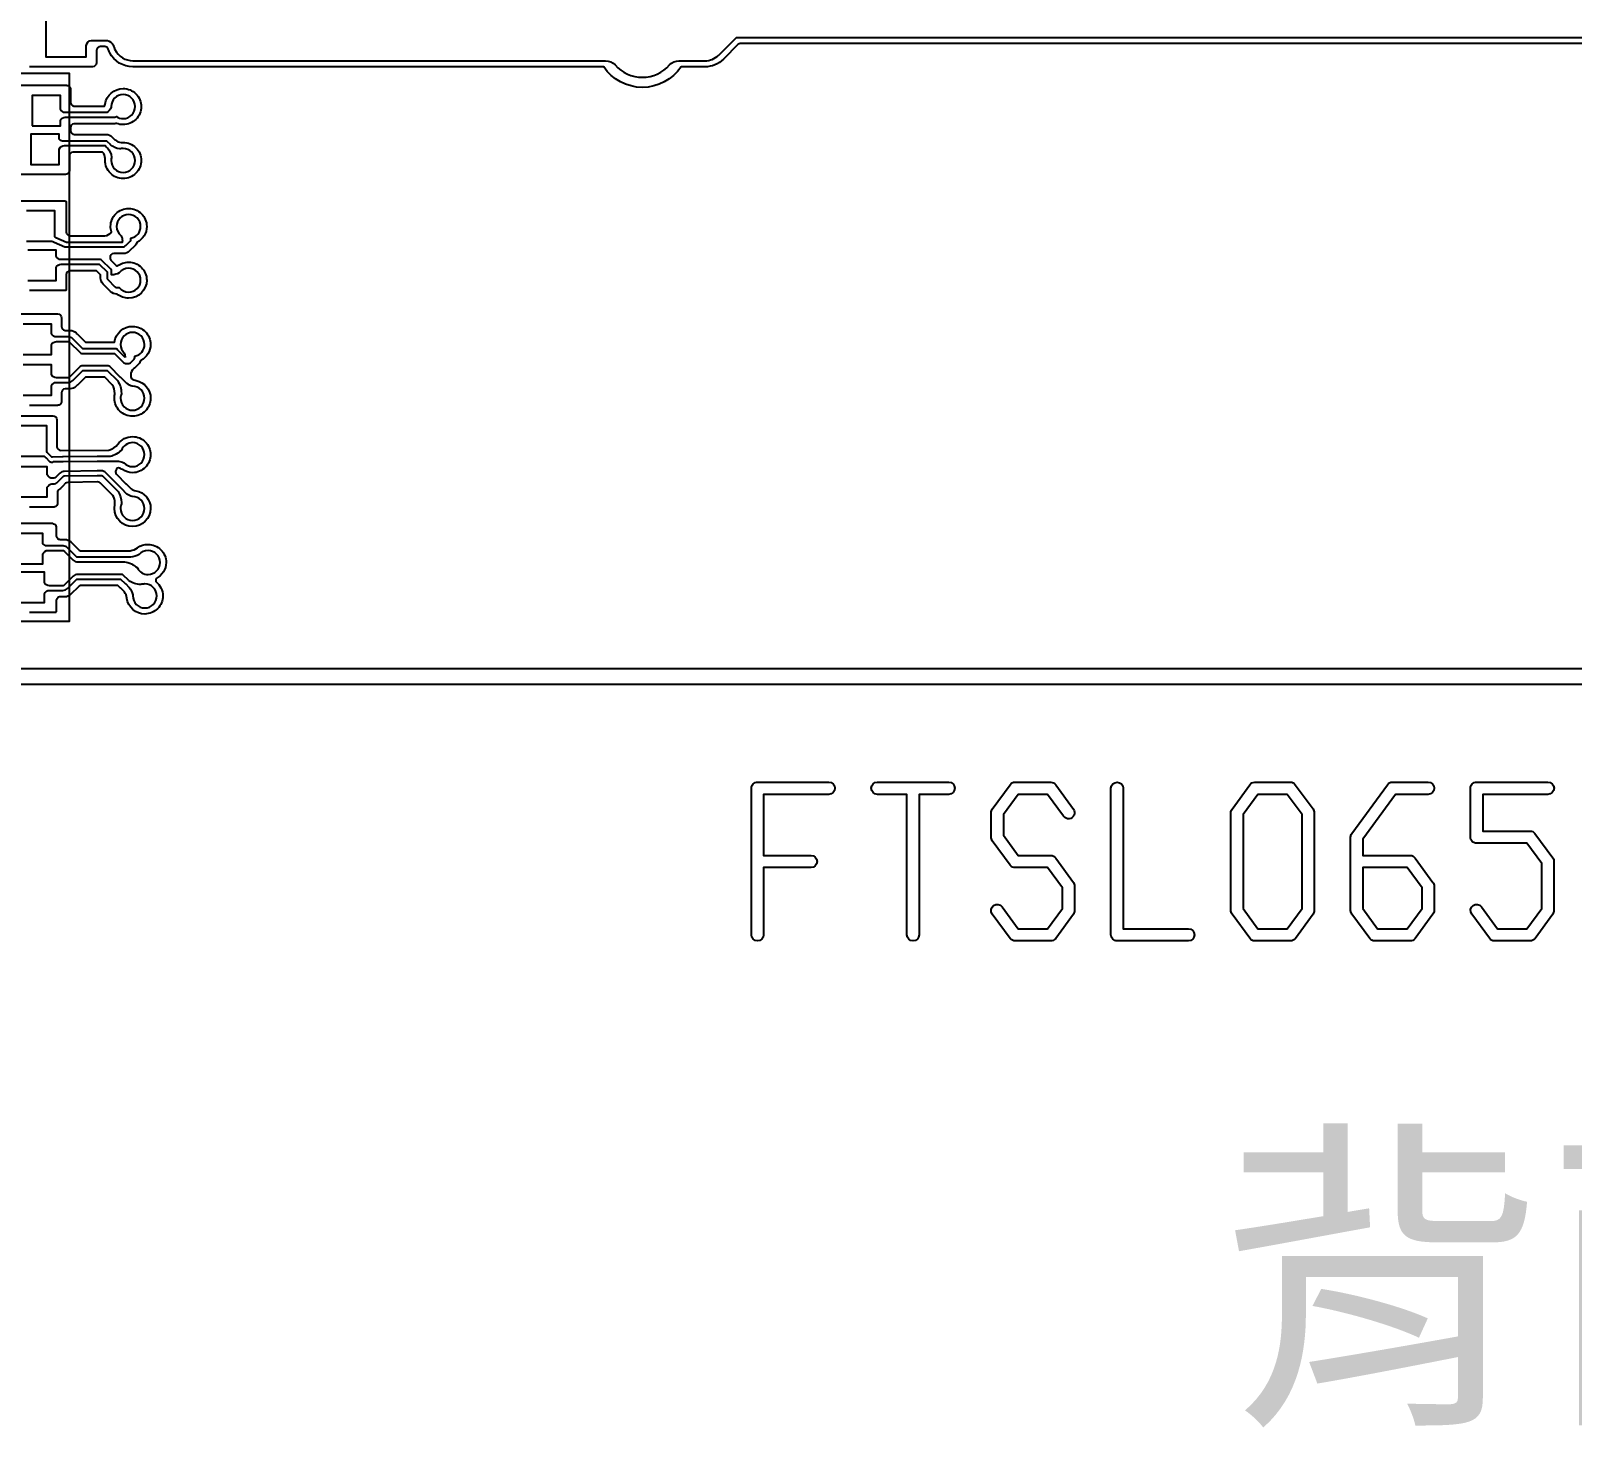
# Model space of a CAD drawing. Header units: millimetres. Extents: x 3227 to 3430, y -37 to 106.
# Drawn here: x 3337.65 to 3356.94, y 45.24 to 63.04 of the extents above; entities that cross this region are included whole.
import ezdxf

# ---------------------------------------------------------------- set-up
doc = ezdxf.new("R2010")
doc.units = ezdxf.units.MM
doc.header["$LTSCALE"] = 23.1
doc.layers.get('0').update_dxf_attribs({"linetype": 'CONTINUOUS'})
for name, color, linetype in [('gbr-dxf_layer0', 7, 'CONTINUOUS'), ('gbr-outline-dxf_layer1', 2, 'CONTINUOUS'), ('備註', 1, 'CONTINUOUS')]:
    doc.layers.add(name, color=color, linetype=linetype)
doc.styles.add('SIMPLEX', font='simplex.shx')

msp = doc.modelspace()

# ---------------------------------------------------------------- linework, layer by layer
at = {"linetype": 'Continuous'}
for points in [[(3299.902, 76.635), (3299.902, 68.108, 0.050307), (3299.899, 68.078, 0.050321), (3299.902, 68.048), (3299.902, 67.841, 0.096628), (3299.891, 67.784, 0.096623), (3299.902, 67.728), (3299.902, 67.635, 0.414221), (3300.202, 67.335), (3308.233, 67.335, -0.198849), (3308.727, 67.13), (3320.569, 55.288, 0.19897), (3321.135, 55.054), (3321.135, 55.054), (3337.66, 55.054), (3337.66, 55.054), (3374.212, 55.054), (3374.212, 55.054)], [(3337.84, 63.321), (3337.84, 62.713), (3338.346, 62.713), (3338.346, 62.85, -0.402864), (3338.409, 62.916), (3338.611, 62.916, -0.209314), (3338.685, 62.857, 0.042269), (3338.698, 62.817, 0.123618), (3338.705, 62.801, 0.28521), (3338.929, 62.662), (3344.843, 62.662, 0.010624), (3344.844, 62.662, -0.209312), (3344.964, 62.61, 0.214979), (3345.306, 62.456, 0.214448), (3345.647, 62.609, -0.205999), (3345.764, 62.662), (3346.089, 62.662, 0.190595), (3346.26, 62.73, 0.008374), (3346.266, 62.735), (3346.485, 62.955), (3373.475, 62.955)], [(3374.225, 62.238), (3374.225, 62.238), (3374.219, 62.238, -0.198922), (3373.988, 62.334), (3373.453, 62.869, 0.136494), (3373.429, 62.879), (3346.531, 62.879, 0.136131), (3346.507, 62.869), (3346.32, 62.682, -0.198927), (3346.089, 62.586), (3345.79, 62.586, -0.249566), (3345.306, 62.329, -0.24958), (3344.822, 62.586), (3338.929, 62.586, -0.280895), (3338.639, 62.763, -0.073432), (3338.626, 62.792, -0.013698), (3338.62, 62.809, 0.288938), (3338.576, 62.84), (3338.521, 62.84, 0.400067), (3338.473, 62.79), (3338.473, 62.636, -0.414074), (3338.423, 62.586), (3337.635, 62.586)]]:
    msp.add_lwpolyline(points, format="xyb", dxfattribs=at)
at = {"color": 0, "linetype": 'Continuous'}
for points in [[(3337.085, 62.355), (3337.66, 62.355), (3337.66, 62.355), (3338.098, 62.355, -0.414254), (3338.148, 62.305), (3338.148, 62.144, 0.38183), (3338.192, 62.095), (3338.573, 62.095, 0.133366), (3338.583, 62.118, -0.376355), (3338.807, 62.314, -0.41422), (3339.033, 62.088, -0.414223), (3338.807, 61.862, -0.090045), (3338.727, 61.877, -0.054994), (3338.703, 61.874), (3338.192, 61.874, 0.381963), (3338.148, 61.824), (3338.148, 61.789, 0.399865), (3338.195, 61.739), (3338.593, 61.739, -0.19881), (3338.67, 61.707), (3338.705, 61.673, -0.005077), (3338.706, 61.672, 0.19785), (3338.784, 61.64, 0.01508), (3338.79, 61.64, -0.018493), (3338.807, 61.64, -0.41422), (3339.033, 61.414, -0.414224), (3338.807, 61.188)], [(3338.807, 61.188, -0.414222), (3338.581, 61.414, -0.018796), (3338.581, 61.431, 0.015805), (3338.582, 61.438, 0.196761), (3338.55, 61.516), (3338.549, 61.517), (3338.547, 61.519), (3338.178, 61.519, 0.38194), (3338.134, 61.469), (3338.134, 61.287, -0.414106), (3338.084, 61.237), (3337.635, 61.237), (3337.635, 61.237), (3337.07, 61.237, -0.415004), (3337.069, 61.239, 0.415004), (3337.067, 61.241, -0.414365), (3337.054, 61.253), (3337.054, 61.385, 0.381968), (3337.01, 61.434), (3336.97, 61.434)], [(3337.065, 60.909), (3337.66, 60.909), (3337.66, 60.909), (3338.078, 60.909, -0.415404), (3338.08, 60.906, 0.415404), (3338.083, 60.904, -0.41439), (3338.096, 60.891), (3338.096, 60.519, 0.381968), (3338.141, 60.47), (3338.579, 60.47, 0.250258), (3338.66, 60.521, -0.075489), (3338.65, 60.588, -0.41422), (3338.876, 60.814, -0.414223), (3339.102, 60.588, -0.280871), (3338.979, 60.387, -0.11152), (3338.953, 60.346), (3338.888, 60.281, -0.198963), (3338.81, 60.249), (3338.689, 60.249, 0.382778), (3338.643, 60.198, 0.171831), (3338.654, 60.166), (3338.713, 60.108, -0.025266), (3338.72, 60.1, 0.080583), (3338.734, 60.091, -0.171468), (3338.876, 60.141, -0.414224), (3339.102, 59.915, -0.414191), (3338.876, 59.689, -0.173313), (3338.732, 59.741), (3338.727, 59.741, -0.198943), (3338.649, 59.773), (3338.557, 59.865, -0.1989), (3338.524, 59.943), (3338.524, 59.984), (3338.475, 60.034), (3338.141, 60.034, 0.38194), (3338.096, 59.984), (3338.096, 59.797, -0.415651), (3338.095, 59.796, 0.416079), (3338.094, 59.795, -0.41441), (3338.083, 59.785), (3337.635, 59.785)], [(3337.599, 60.402), (3337.92, 60.402), (3337.92, 60.402, 0.071716), (3337.928, 60.4), (3337.928, 60.4, 0.165174), (3337.945, 60.392), (3338.078, 60.334, 0.123327), (3338.092, 60.331), (3338.81, 60.331, 0.199373), (3338.83, 60.339), (3338.84, 60.349), (3338.84, 60.349), (3338.84, 60.349), (3338.895, 60.404), (3338.895, 60.404), (3338.895, 60.404, 0.218007), (3338.904, 60.426), (3338.904, 60.441, 0.360206), (3339.026, 60.588, 0.414224), (3338.876, 60.738, 0.414224), (3338.726, 60.588, 0.225953), (3338.781, 60.472, -0.121706), (3338.797, 60.409, 0.017754), (3338.797, 60.407, -0.036798), (3338.795, 60.388), (3338.098, 60.388), (3337.964, 60.446, -0.069108), (3337.953, 60.462), (3337.953, 60.782), (3337.599, 60.782)], [(3337.613, 59.912), (3337.967, 59.912), (3337.967, 60.073, -0.299246), (3338.033, 60.116, 0.012597), (3338.034, 60.116), (3338.508, 60.116), (3338.606, 60.018), (3338.606, 59.959, 0.033751), (3338.606, 59.955), (3338.606, 59.944, 0.209924), (3338.614, 59.923), (3338.705, 59.832, 0.212019), (3338.727, 59.822), (3338.758, 59.822, 0.229173), (3338.876, 59.765, 0.414224), (3339.026, 59.915, 0.414224), (3338.876, 60.065, 0.233607), (3338.757, 60.007, -0.135208), (3338.668, 59.982, 0.012039), (3338.667, 59.982, -0.006693), (3338.663, 59.982), (3338.663, 60.03, 0.221888), (3338.653, 60.052), (3338.541, 60.163, 0.211709), (3338.52, 60.173), (3338.035, 60.173, 0.016302), (3338.033, 60.173, -0.299973), (3337.967, 60.216), (3337.967, 60.291), (3337.613, 60.291)], [(3336.985, 59.493), (3337.66, 59.493), (3337.66, 59.493), (3337.986, 59.493, -0.414106), (3338.036, 59.443), (3338.036, 59.336, 0.381799), (3338.08, 59.286), (3338.121, 59.286, -0.015786), (3338.131, 59.286), (3338.141, 59.286), (3338.142, 59.286, -0.199114), (3338.219, 59.254), (3338.228, 59.245, -0.013035), (3338.234, 59.239), (3338.234, 59.239), (3338.335, 59.138), (3338.7, 59.138, -0.379823), (3338.925, 59.337, -0.414224), (3339.151, 59.111, -0.280113), (3339.029, 58.911, -0.114191), (3339.002, 58.869), (3338.956, 58.823, -0.051331), (3338.939, 58.809, 0.222926), (3338.902, 58.73, 0.130305), (3338.915, 58.679, 0.073218), (3338.97, 58.659, -0.356068), (3339.151, 58.437, -0.414224), (3338.925, 58.211, -0.41422), (3338.699, 58.437, -0.03779), (3338.701, 58.471, 0.03352), (3338.703, 58.498, 0.142746), (3338.671, 58.607), (3338.576, 58.703), (3338.335, 58.703), (3338.234, 58.602), (3338.234, 58.601, -0.00663), (3338.231, 58.599), (3338.219, 58.587, -0.198097), (3338.142, 58.555), (3338.141, 58.555)], [(3338.831, 58.947), (3338.741, 59.038, 0.326883), (3338.713, 59.056), (3338.302, 59.056), (3338.176, 59.182, 0.017018), (3338.175, 59.183, 0.192718), (3338.121, 59.204, 0.01265), (3338.12, 59.204), (3337.976, 59.204, 0.012529), (3337.975, 59.204, -0.299973), (3337.909, 59.248), (3337.909, 59.366), (3337.555, 59.366)], [(3338.851, 58.872), (3338.878, 58.872, 0.198804), (3338.898, 58.881), (3338.945, 58.927), (3338.945, 58.927, 0.198855), (3338.953, 58.947), (3338.953, 58.964, 0.359677), (3339.075, 59.111, 0.414224), (3338.925, 59.261, 0.414224), (3338.775, 59.111, 0.204663), (3338.821, 59.003, -0.098192), (3338.831, 58.954, 0.011865), (3338.831, 58.953, -0.011174), (3338.831, 58.947)], [(3337.555, 58.986), (3337.909, 58.986), (3337.909, 59.104, -0.299729), (3337.975, 59.147), (3338.121, 59.147, 0.01012), (3338.121, 59.147, -0.189423), (3338.136, 59.141, 0.014134), (3338.137, 59.14), (3338.268, 59.009, 0.221321), (3338.29, 58.999), (3338.699, 58.999), (3338.817, 58.881, 0.21019), (3338.838, 58.872), (3338.849, 58.872, 0.019287), (3338.851, 58.872)], [(3337.555, 58.475), (3337.909, 58.475), (3337.909, 58.593, -0.289904), (3337.972, 58.636, 0.005982), (3337.975, 58.636, 0.016299), (3337.976, 58.636), (3338.121, 58.636, 0.014726), (3338.122, 58.636, 0.192755), (3338.176, 58.659), (3338.176, 58.659), (3338.301, 58.784), (3338.609, 58.784), (3338.735, 58.659, -0.151751), (3338.785, 58.498, 0.012155), (3338.785, 58.497, -0.005461), (3338.785, 58.491, 0.092507), (3338.775, 58.437, 0.414224), (3338.925, 58.287, 0.414224), (3339.075, 58.437, 0.414224), (3338.925, 58.587, 0.005039), (3338.922, 58.587, -0.069245), (3338.852, 58.622), (3338.777, 58.697, 0.016548), (3338.776, 58.698), (3338.641, 58.833, 0.209922), (3338.62, 58.841), (3338.29, 58.841, 0.199412), (3338.27, 58.833), (3338.136, 58.7), (3338.136, 58.7, -0.198791), (3338.121, 58.693, 0.012545), (3338.12, 58.693), (3337.976, 58.693, 0.012529), (3337.975, 58.693, 0.005916), (3337.972, 58.693), (3337.972, 58.693, -0.289093), (3337.909, 58.737), (3337.909, 58.855), (3337.555, 58.855)], [(3338.141, 58.555), (3338.131, 58.555, -0.015787), (3338.121, 58.555), (3338.08, 58.555, 0.382075), (3338.036, 58.505), (3338.036, 58.398, -0.414254), (3337.986, 58.348), (3337.635, 58.348)], [(3336.927, 58.218), (3337.66, 58.218), (3337.66, 58.218), (3337.928, 58.218, -0.414081), (3337.978, 58.168), (3337.978, 57.833, 0.414106), (3338.028, 57.783), (3338.029, 57.783), (3338.629, 57.789, 0.19094), (3338.74, 57.861, -0.244249), (3338.925, 57.957, -0.414253), (3339.151, 57.731, -0.414257), (3338.925, 57.505, -0.146723), (3338.8, 57.543, -0.005266), (3338.799, 57.544, 0.078333), (3338.748, 57.567, 0.32884), (3338.712, 57.518, 0.176927), (3338.724, 57.486), (3338.842, 57.367), (3338.843, 57.367), (3338.907, 57.302, 0.092195), (3338.966, 57.28), (3338.967, 57.279, -0.360266), (3339.151, 57.057, -0.414196), (3338.925, 56.831, -0.414191), (3338.699, 57.057, -0.043266), (3338.702, 57.096), (3338.702, 57.097), (3338.702, 57.098, 0.043673), (3338.705, 57.128, 0.139204), (3338.679, 57.219), (3338.52, 57.378, 0.156966), (3338.491, 57.389), (3338.485, 57.389), (3338.114, 57.384, 0.155549), (3338.086, 57.372), (3338.048, 57.333), (3338.047, 57.332, -0.016602), (3338.04, 57.325), (3338.032, 57.317, -0.065692), (3338.01, 57.3), (3338.009, 57.299, 0.265181), (3337.985, 57.256), (3337.985, 57.123, -0.414254), (3337.935, 57.073), (3337.635, 57.073)], [(3337.497, 57.712), (3337.814, 57.712, -0.095789), (3337.836, 57.697, 0.022204), (3337.838, 57.695), (3337.887, 57.647, 0.221426), (3337.908, 57.636), (3337.917, 57.636, 0.185148), (3337.936, 57.644), (3338.054, 57.645, 0.030844), (3338.057, 57.645), (3338.482, 57.651, 0.011305), (3338.483, 57.651), (3338.484, 57.651), (3338.644, 57.651, 0.033516), (3338.648, 57.651), (3338.749, 57.651, -0.067311), (3338.816, 57.628, 0.206216), (3338.925, 57.581, 0.414224), (3339.075, 57.731, 0.414224), (3338.925, 57.881, 0.303956), (3338.786, 57.788, -0.159984), (3338.644, 57.708), (3338.643, 57.708), (3338.483, 57.708, 0.013954), (3338.481, 57.708, 0.010451), (3338.48, 57.708), (3338.055, 57.702, 0.053191), (3338.049, 57.702), (3337.924, 57.701, 0.079975), (3337.915, 57.699), (3337.866, 57.748, -0.092395), (3337.851, 57.77), (3337.851, 58.091), (3337.497, 58.091)], [(3337.504, 57.201), (3337.858, 57.201), (3337.858, 57.322, -0.269789), (3337.916, 57.365), (3337.932, 57.365, 0.012346), (3337.933, 57.365, 0.197749), (3337.988, 57.389), (3337.989, 57.389), (3338.056, 57.458), (3338.056, 57.459, -0.189152), (3338.07, 57.465, 0.009946), (3338.071, 57.465), (3338.482, 57.471, 0.014218), (3338.484, 57.47), (3338.534, 57.47, 0.014007), (3338.535, 57.471, -0.171897), (3338.548, 57.465, 0.010779), (3338.549, 57.464), (3338.743, 57.271), (3338.744, 57.269, -0.145857), (3338.787, 57.13, 0.018522), (3338.787, 57.128, -0.012202), (3338.786, 57.115, 0.099467), (3338.775, 57.057, 0.414224), (3338.925, 56.907, 0.414224), (3339.075, 57.057, 0.414224), (3338.925, 57.207, 0.009578), (3338.919, 57.207, -0.069884), (3338.855, 57.238), (3338.786, 57.307, 0.030622), (3338.784, 57.31), (3338.59, 57.504, 0.014223), (3338.589, 57.505, 0.198816), (3338.534, 57.528, 0.019395), (3338.532, 57.528), (3338.485, 57.528), (3338.484, 57.528, 0.017439), (3338.483, 57.528), (3338.071, 57.522, 0.012507), (3338.07, 57.522, 0.197808), (3338.015, 57.499), (3338.015, 57.498), (3337.975, 57.457), (3337.975, 57.457, -0.198967), (3337.925, 57.435, 0.011221), (3337.924, 57.435, -0.29972), (3337.858, 57.478), (3337.858, 57.58), (3337.504, 57.58)], [(3336.913, 56.872), (3337.66, 56.872), (3337.66, 56.872), (3337.925, 56.872, -0.414728), (3337.929, 56.868, 0.414728), (3337.933, 56.864, -0.41429), (3337.969, 56.828), (3337.969, 56.72, 0.414254), (3338.019, 56.67), (3338.075, 56.67, -0.198933), (3338.152, 56.638), (3338.248, 56.542, 0.198733), (3338.283, 56.528), (3338.817, 56.528, -0.018761), (3338.825, 56.528), (3338.896, 56.528, 0.11698), (3338.986, 56.565, -0.157873), (3339.119, 56.607, -0.414224), (3339.345, 56.381, -0.283865), (3339.22, 56.179, 0.070833), (3339.216, 56.151, 0.024936), (3339.216, 56.141, -0.231547), (3339.304, 55.962, -0.41422), (3339.078, 55.736, -0.374774), (3338.854, 55.932), (3338.854, 55.933, 0.124554), (3338.822, 56.013), (3338.777, 56.058, -0.020988), (3338.771, 56.065), (3338.742, 56.093), (3338.283, 56.093, 0.198866), (3338.248, 56.078), (3338.152, 55.983, -0.198931), (3338.075, 55.95), (3338.019, 55.95, 0.414254), (3337.969, 55.9), (3337.969, 55.766, -0.414453), (3337.959, 55.756), (3337.95, 55.756, 0.416826), (3337.949, 55.755, -0.416826), (3337.948, 55.755), (3337.635, 55.755)], [(3338.825, 56.446), (3338.238, 56.446, 0.01012), (3338.237, 56.446, -0.189928), (3338.222, 56.453, 0.01421), (3338.221, 56.454), (3338.109, 56.566, 0.017021), (3338.108, 56.567, 0.184433), (3338.056, 56.589, 0.024012), (3338.054, 56.589), (3337.855, 56.589, -0.217899), (3337.802, 56.616), (3337.802, 56.745), (3337.448, 56.745)], [(3337.448, 56.365), (3337.802, 56.365), (3337.802, 56.489, -0.299487), (3337.867, 56.532, 0.019375), (3337.869, 56.532), (3338.052, 56.532, 0.019436), (3338.054, 56.532, -0.199348), (3338.069, 56.525, 0.014198), (3338.07, 56.524), (3338.182, 56.412, 0.016949), (3338.183, 56.411, 0.19326), (3338.238, 56.389, 0.01265), (3338.239, 56.389), (3338.823, 56.389, -0.157952), (3338.985, 56.313, 0.280717), (3339.119, 56.231)], [(3339.119, 56.231, 0.414224), (3339.269, 56.381, 0.414224), (3339.119, 56.531, 0.215619), (3339.006, 56.48, -0.094878), (3338.902, 56.446), (3338.827, 56.446, 0.019436), (3338.825, 56.446), (3338.825, 56.446)], [(3337.468, 55.882), (3337.822, 55.882), (3337.822, 55.989, -0.292775), (3337.886, 56.032), (3337.888, 56.032), (3338.053, 56.032, 0.012475), (3338.054, 56.032, 0.199292), (3338.109, 56.055), (3338.109, 56.055), (3338.222, 56.168), (3338.222, 56.168), (3338.222, 56.168, -0.189622), (3338.237, 56.174, 0.00997), (3338.238, 56.174), (3338.776, 56.174), (3338.834, 56.117, 0.014175), (3338.835, 56.116), (3338.884, 56.066, -0.098235), (3338.928, 55.976, 0.023025), (3338.928, 55.962, 0.414224), (3339.078, 55.812, 0.414224), (3339.228, 55.962, 0.414224), (3339.078, 56.112, 0.084815), (3339.028, 56.104, -0.158266), (3338.877, 56.155, 0.004001), (3338.873, 56.158), (3338.809, 56.222, 0.212019), (3338.788, 56.231), (3338.239, 56.231, 0.012581), (3338.238, 56.231, 0.199123), (3338.182, 56.208), (3338.182, 56.208), (3338.182, 56.208), (3338.069, 56.095), (3338.069, 56.095, -0.189355), (3338.055, 56.089, 0.010019), (3338.054, 56.089), (3337.889, 56.089, 0.012529), (3337.888, 56.089), (3337.886, 56.089, -0.293995), (3337.822, 56.132), (3337.822, 56.261), (3337.468, 56.261)]]:
    msp.add_lwpolyline(points, format="xyb", dxfattribs=at)
for points in [[(3337.667, 61.848), (3338.021, 61.848), (3338.021, 61.913, -0.287763), (3338.083, 61.956), (3338.608, 61.956, 0.012597), (3338.61, 61.956), (3338.703, 61.956, 0.194181), (3338.723, 61.964, 0.149074), (3338.807, 61.938, 0.414224), (3338.957, 62.088, 0.414224), (3338.807, 62.238, 0.414224), (3338.657, 62.088, 0.014386), (3338.657, 62.08, -0.172888), (3338.601, 62.013), (3338.088, 62.013, 0.019287), (3338.086, 62.013), (3338.085, 62.013, -0.294231), (3338.021, 62.056), (3338.021, 62.228), (3337.667, 62.228)], [(3338.807, 61.264, 0.414224), (3338.957, 61.414, 0.414224), (3338.807, 61.564, 0.069684), (3338.765, 61.559, -0.169536), (3338.65, 61.611, 0.003472), (3338.648, 61.613, 0.015272), (3338.647, 61.614), (3338.613, 61.649, 0.209734), (3338.591, 61.657), (3338.048, 61.657, -0.272803), (3338.007, 61.681), (3338.007, 61.744), (3337.653, 61.744), (3337.653, 61.364), (3338.007, 61.364), (3338.007, 61.557, -0.299246), (3338.073, 61.6, 0.016299), (3338.074, 61.6), (3338.581, 61.6), (3338.605, 61.576, 0.022251), (3338.607, 61.574), (3338.608, 61.573), (3338.61, 61.57, -0.16816), (3338.662, 61.456, 0.070191), (3338.657, 61.414, 0.414224)]]:
    msp.add_lwpolyline(points, format="xyb", close=True, dxfattribs=at)
at = {"layer": 'gbr-dxf_layer0'}
msp.add_line((3346.671, 51.719), (3346.671, 52.635), dxfattribs=at)
at = {"layer": 'gbr-dxf_layer0', "linetype": 'Continuous'}
for points in [[(3346.671, 52.639), (3346.671, 53.552, -0.208517), (3346.694, 53.608, -0.208501), (3346.75, 53.631), (3347.64, 53.631, -1), (3347.64, 53.478), (3346.824, 53.478), (3346.824, 52.713), (3347.417, 52.713, -1), (3347.417, 52.561), (3346.824, 52.561), (3346.824, 51.719, -1), (3346.671, 51.719)], [(3348.247, 53.478, -1), (3348.247, 53.631), (3348.692, 53.631)], [(3348.696, 53.631), (3349.14, 53.631, -1), (3349.14, 53.478), (3348.77, 53.478), (3348.77, 51.719, -1), (3348.617, 51.719), (3348.617, 53.478), (3348.247, 53.478)]]:
    msp.add_lwpolyline(points, format="xyb", dxfattribs=at)
for points in [[(3349.671, 52.945), (3349.671, 53.249, -0.161897), (3349.686, 53.294), (3349.909, 53.599, -0.239742), (3349.971, 53.631), (3350.417, 53.631, -0.253505), (3350.481, 53.596), (3350.701, 53.293, -1), (3350.578, 53.204), (3350.378, 53.478), (3350.009, 53.478), (3349.824, 53.224), (3349.824, 52.967), (3350.009, 52.713), (3350.417, 52.713, -0.247601), (3350.48, 52.68), (3350.701, 52.376, -0.165513), (3350.716, 52.329), (3350.716, 52.025, -0.161897), (3350.701, 51.979), (3350.479, 51.675, -0.257177), (3350.413, 51.643), (3349.972, 51.643, -0.246448), (3349.909, 51.674), (3349.686, 51.98, -1), (3349.809, 52.07), (3350.009, 51.795), (3350.378, 51.795), (3350.564, 52.05), (3350.564, 52.306), (3350.378, 52.561), (3349.974, 52.561, -0.251415), (3349.909, 52.592), (3349.686, 52.898, -0.165513)], [(3351.171, 51.719), (3351.171, 53.554, -1), (3351.324, 53.554), (3351.324, 51.795), (3352.14, 51.795, -1), (3352.14, 51.643), (3351.249, 51.643, -0.421762)], [(3352.671, 52.027), (3352.671, 53.245, -0.170323), (3352.686, 53.293), (3352.909, 53.599, -0.239742), (3352.97, 53.631), (3353.415, 53.631, -0.246448), (3353.478, 53.599), (3353.7, 53.295, -0.166637), (3353.716, 53.249), (3353.716, 52.025, -0.16419), (3353.7, 51.979), (3353.479, 51.675, -0.249655), (3353.415, 51.643), (3352.97, 51.643, -0.247601), (3352.908, 51.676), (3352.686, 51.98, -0.165513)], [(3354.171, 52.025), (3354.171, 52.941, -0.165513), (3354.186, 52.988), (3354.632, 53.599, -0.239934), (3354.694, 53.631), (3355.14, 53.631, -1), (3355.14, 53.478), (3354.732, 53.478), (3354.324, 52.918), (3354.324, 52.713), (3354.917, 52.713, -0.247601), (3354.98, 52.68), (3355.201, 52.376, -0.165513), (3355.216, 52.329), (3355.216, 52.025, -0.161897), (3355.201, 51.979), (3354.979, 51.675, -0.257177), (3354.913, 51.643), (3354.472, 51.643, -0.246448), (3354.409, 51.674), (3354.187, 51.978, -0.166669)], [(3355.671, 52.943), (3355.671, 53.552, -0.429407), (3355.749, 53.631), (3356.64, 53.631, -1), (3356.64, 53.478), (3355.824, 53.478), (3355.824, 53.019), (3356.415, 53.019, -0.246448), (3356.478, 52.988), (3356.701, 52.682, -0.170321), (3356.716, 52.633), (3356.716, 52.027, -0.165513), (3356.701, 51.98), (3356.479, 51.675, -0.249655), (3356.415, 51.643), (3355.97, 51.643, -0.247601), (3355.908, 51.676), (3355.686, 51.98, -1), (3355.809, 52.07), (3356.009, 51.795), (3356.378, 51.795), (3356.564, 52.05), (3356.564, 52.612), (3356.378, 52.866), (3355.749, 52.866, -0.421762)]]:
    msp.add_lwpolyline(points, format="xyb", close=True, dxfattribs=at)
for points in [[(3352.824, 52.05), (3353.009, 51.795), (3353.378, 51.795), (3353.564, 52.05), (3353.564, 53.224), (3353.378, 53.478), (3353.009, 53.478), (3352.824, 53.224)], [(3354.324, 52.05), (3354.509, 51.795), (3354.878, 51.795), (3355.064, 52.05), (3355.064, 52.306), (3354.878, 52.561), (3354.324, 52.561)]]:
    msp.add_lwpolyline(points, close=True, dxfattribs=at)
at = {"layer": 'gbr-outline-dxf_layer1', "linetype": 'Continuous'}
msp.add_lwpolyline([(3391.394, 54.854), (3321.135, 54.854, -0.198916), (3320.428, 55.147), (3308.586, 66.988, 0.198918), (3308.233, 67.135), (3300.202, 67.135, -0.414216), (3299.702, 67.635), (3299.702, 76.635, -0.414362), (3300.202, 77.135), (3308.282, 77.135, 0.19873), (3308.636, 77.281), (3320.39, 89.035, -0.198916), (3321.097, 89.328), (3391.397, 89.328, -0.198917)], format="xyb", dxfattribs=at)
at = {"layer": '備註', "color": 1, "linetype": 'Continuous'}
msp.add_lwpolyline([(3336.766, 62.505), (3338.132, 62.505), (3338.132, 55.642), (3336.766, 55.642)], close=True, dxfattribs=at)

# ---------------------------------------------------------------- texts
at = {"layer": '備註', "insert": (3352.499, 48.916), "char_height": 3.00724, "width": 37.93293, "attachment_point": 1, "style": 'SIMPLEX'}
msp.add_mtext('{\\fMicrosoft JhengHei|b0|i0|c136|p18;背面(已鏡像)}', dxfattribs=at)

doc.saveas('drawing.dxf')
